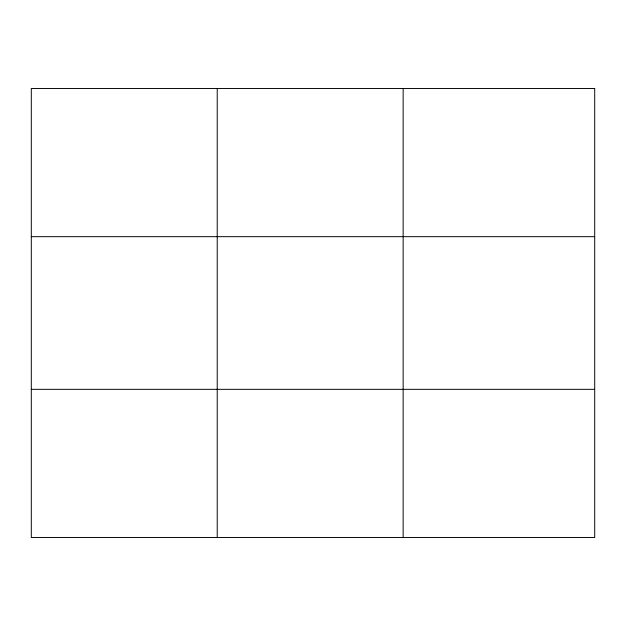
<?xml version="1.0" encoding="UTF-8"?>
<svg xmlns="http://www.w3.org/2000/svg" width="626" height="626" viewBox="0 0 626 626"><rect width="100%" height="100%" fill="white"/><g stroke="black" fill="none" stroke-linecap="round" stroke-linejoin="round"><path stroke-width="0.94" d="M217.222 537.507L217.222 88.493M403.144 537.507L403.144 88.493M31.3 236.667L594.7 236.667M31.3 389.333L594.7 389.333M594.7 88.493L594.7 537.507L31.3 537.507L31.3 88.493L594.7 88.493"/></g></svg>
